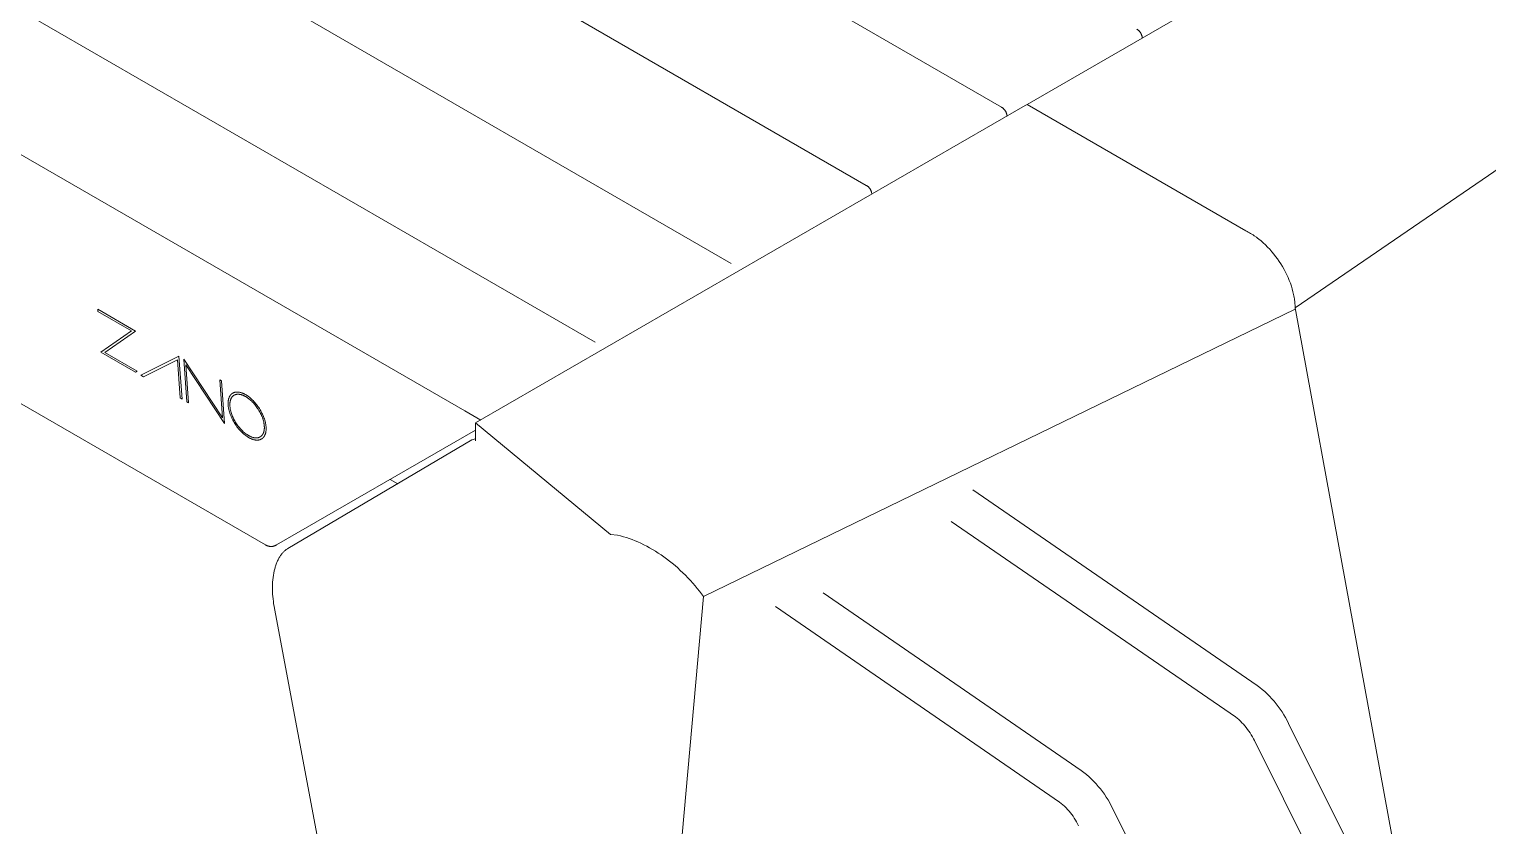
# Model space of a CAD drawing. Header units: millimetres. Extents: x -198 to 5031, y 124 to 3375.
# Drawn here: x 4500.6 to 4843.3, y 1222.2 to 1409.4 of the extents above; entities that cross this region are included whole.
import ezdxf

# ---------------------------------------------------------------- set-up
doc = ezdxf.new("R2010")
doc.units = ezdxf.units.MM
doc.layers.add('ZANO_R', color=7, linetype='Continuous', lineweight=0)

msp = doc.modelspace()

# ---------------------------------------------------------------- linework, layer by layer
at = {"layer": 'ZANO_R'}
for p, q in [((3629.95, 2025.62), (4729.1, 1391.03)), ((3567.02, 2025.27), (4697.32, 1372.68)), ((3535.24, 2006.92), (4665.55, 1354.34)), ((3502.96, 1988.6), (4633.58, 1335.84)), ((3472.37, 1972.46), (4602.98, 1319.7)), ((4556.18, 1288.19), (3527.24, 1882.24)), ((4735.08, 1391.69), (4864.19, 1466.23)), ((4913.13, 1422.74), (4798.07, 1343.89)), ((4760.87, 1409.37), (4760.95, 1409.33)), ((4760.95, 1409.33), (4761.02, 1409.28)), ((4761.02, 1409.28), (4761.09, 1409.23)), ((4761.09, 1409.23), (4761.16, 1409.18)), ((4761.16, 1409.18), (4761.23, 1409.13)), ((4761.23, 1409.13), (4761.3, 1409.07)), ((4761.3, 1409.07), (4761.36, 1409.01)), ((4761.36, 1409.01), (4761.42, 1408.95)), ((4761.42, 1408.95), (4761.48, 1408.89)), ((4761.48, 1408.89), (4761.54, 1408.82)), ((4761.54, 1408.82), (4761.6, 1408.76)), ((4761.6, 1408.76), (4761.65, 1408.69)), ((4761.65, 1408.69), (4761.7, 1408.62)), ((4761.7, 1408.62), (4761.75, 1408.54)), ((4761.75, 1408.54), (4761.79, 1408.47)), ((4761.79, 1408.47), (4761.84, 1408.39)), ((4761.84, 1408.39), (4761.88, 1408.32)), ((4761.88, 1408.32), (4761.92, 1408.24)), ((4761.92, 1408.24), (4761.95, 1408.16)), ((4761.95, 1408.16), (4761.98, 1408.08)), ((4761.98, 1408.08), (4762.01, 1408)), ((4762.01, 1408), (4762.04, 1407.92)), ((4762.04, 1407.92), (4762.07, 1407.83)), ((4762.07, 1407.83), (4762.09, 1407.75)), ((4762.09, 1407.75), (4762.11, 1407.66)), ((4762.11, 1407.66), (4762.12, 1407.58)), ((4762.12, 1407.58), (4762.14, 1407.49)), ((4762.14, 1407.49), (4762.15, 1407.41)), ((4762.15, 1407.41), (4762.15, 1407.32)), ((4605.51, 1316.88), (4734.61, 1391.42)), ((4734.61, 1391.42), (4735.08, 1391.69)), ((4786.47, 1362.01), (4735.08, 1391.69)), ((4729.1, 1391.03), (4729.17, 1390.98)), ((4729.17, 1390.98), (4729.25, 1390.94)), ((4729.25, 1390.94), (4729.32, 1390.89)), ((4729.32, 1390.89), (4729.39, 1390.84)), ((4729.39, 1390.84), (4729.45, 1390.78)), ((4729.45, 1390.78), (4729.52, 1390.72)), ((4729.52, 1390.72), (4729.58, 1390.67)), ((4729.58, 1390.67), (4729.65, 1390.6)), ((4729.65, 1390.6), (4729.71, 1390.54)), ((4729.71, 1390.54), (4729.76, 1390.48)), ((4729.76, 1390.48), (4729.82, 1390.41)), ((4729.82, 1390.41), (4729.87, 1390.34)), ((4729.87, 1390.34), (4729.92, 1390.27)), ((4729.92, 1390.27), (4729.97, 1390.2)), ((4729.97, 1390.2), (4730.02, 1390.12)), ((4730.02, 1390.12), (4730.06, 1390.05)), ((4730.06, 1390.05), (4730.1, 1389.97)), ((4730.1, 1389.97), (4730.14, 1389.89)), ((4730.14, 1389.89), (4730.18, 1389.81)), ((4730.18, 1389.81), (4730.21, 1389.73)), ((4730.21, 1389.73), (4730.24, 1389.65)), ((4730.24, 1389.65), (4730.27, 1389.57)), ((4730.27, 1389.57), (4730.29, 1389.49)), ((4730.29, 1389.49), (4730.31, 1389.4)), ((4730.31, 1389.4), (4730.33, 1389.32)), ((4730.33, 1389.32), (4730.35, 1389.23)), ((4730.35, 1389.23), (4730.36, 1389.15)), ((4730.36, 1389.15), (4730.37, 1389.06)), ((4730.37, 1389.06), (4730.38, 1388.97)), ((4745.92, 1384.9), (4745.91, 1384.9)), ((4697.32, 1372.68), (4697.4, 1372.64)), ((4697.4, 1372.64), (4697.47, 1372.59)), ((4697.47, 1372.59), (4697.54, 1372.54)), ((4697.54, 1372.54), (4697.61, 1372.49)), ((4697.61, 1372.49), (4697.68, 1372.44)), ((4697.68, 1372.44), (4697.75, 1372.38)), ((4697.75, 1372.38), (4697.81, 1372.32)), ((4697.81, 1372.32), (4697.87, 1372.26)), ((4697.87, 1372.26), (4697.93, 1372.2)), ((4697.93, 1372.2), (4697.99, 1372.13)), ((4697.99, 1372.13), (4698.04, 1372.06)), ((4698.04, 1372.06), (4698.1, 1372)), ((4698.1, 1372), (4698.15, 1371.92)), ((4698.15, 1371.92), (4698.2, 1371.85)), ((4698.2, 1371.85), (4698.24, 1371.78)), ((4698.24, 1371.78), (4698.29, 1371.7)), ((4698.29, 1371.7), (4698.33, 1371.63)), ((4698.33, 1371.63), (4698.36, 1371.55)), ((4698.36, 1371.55), (4698.4, 1371.47)), ((4698.4, 1371.47), (4698.43, 1371.39)), ((4698.43, 1371.39), (4698.46, 1371.31)), ((4698.46, 1371.31), (4698.49, 1371.22)), ((4698.49, 1371.22), (4698.51, 1371.14)), ((4698.51, 1371.14), (4698.54, 1371.06)), ((4698.54, 1371.06), (4698.56, 1370.97)), ((4698.56, 1370.97), (4698.57, 1370.89)), ((4698.57, 1370.89), (4698.58, 1370.8)), ((4698.58, 1370.8), (4698.59, 1370.71)), ((4698.59, 1370.71), (4698.6, 1370.63)), ((4786.47, 1362.01), (4786.76, 1361.87)), ((4786.76, 1361.87), (4787.05, 1361.71)), ((4787.05, 1361.71), (4787.33, 1361.55)), ((4787.33, 1361.55), (4787.61, 1361.39)), ((4787.61, 1361.39), (4787.89, 1361.21)), ((4787.89, 1361.21), (4788.17, 1361.04)), ((4788.17, 1361.04), (4788.44, 1360.86)), ((4788.44, 1360.86), (4788.97, 1360.48)), ((4788.97, 1360.48), (4789.25, 1360.27)), ((4789.25, 1360.27), (4789.53, 1360.06)), ((4789.53, 1360.06), (4790.06, 1359.62)), ((4790.06, 1359.62), (4790.59, 1359.16)), ((4790.59, 1359.16), (4791.1, 1358.68)), ((4791.1, 1358.68), (4791.61, 1358.17)), ((4791.61, 1358.17), (4792.1, 1357.65)), ((4792.1, 1357.65), (4792.58, 1357.1)), ((4792.58, 1357.1), (4793.05, 1356.55)), ((4793.05, 1356.55), (4793.49, 1355.98)), ((4793.49, 1355.98), (4793.92, 1355.41)), ((4793.92, 1355.41), (4794.32, 1354.82)), ((4794.32, 1354.82), (4794.72, 1354.22)), ((4794.72, 1354.22), (4795.1, 1353.59)), ((4795.1, 1353.59), (4795.46, 1352.95)), ((4795.46, 1352.95), (4795.8, 1352.31)), ((4795.8, 1352.31), (4796.13, 1351.65)), ((4796.13, 1351.65), (4796.42, 1351)), ((4796.42, 1351), (4796.69, 1350.34)), ((4796.69, 1350.34), (4796.95, 1349.67)), ((4796.95, 1349.67), (4797.18, 1349)), ((4797.18, 1349), (4797.38, 1348.35)), ((4797.38, 1348.35), (4797.55, 1347.69)), ((4797.55, 1347.69), (4797.63, 1347.36)), ((4797.63, 1347.36), (4797.71, 1347.02)), ((4797.71, 1347.02), (4797.77, 1346.69)), ((4525.62, 1338.42), (4516.73, 1343.56)), ((4516.73, 1343.56), (4516.76, 1343.07)), ((4659.04, 1276.05), (4798.07, 1343.57)), ((4797.77, 1346.69), (4797.83, 1346.36)), ((4797.83, 1346.36), (4797.88, 1346.05)), ((4797.88, 1346.05), (4797.93, 1345.74)), ((4797.93, 1345.74), (4797.97, 1345.44)), ((4797.97, 1345.44), (4798, 1345.13)), ((4798, 1345.13), (4798.03, 1344.82)), ((4798.03, 1344.82), (4798.05, 1344.51)), ((4798.05, 1344.51), (4798.06, 1344.2)), ((4798.06, 1344.2), (4798.07, 1343.89)), ((4798.07, 1343.89), (4798.07, 1343.57)), ((4798.07, 1343.89), (4834.53, 1145.37)), ((4516.76, 1343.07), (4524.65, 1338.51)), ((4524.65, 1338.51), (4517.44, 1333.52)), ((4518.41, 1333.43), (4525.62, 1338.42)), ((4517.44, 1333.52), (4525.6, 1328.81)), ((4526.04, 1329.02), (4518.41, 1333.43)), ((4535.83, 1332.53), (4526.84, 1328.09)), ((4527.48, 1327.72), (4535.48, 1331.68)), ((4535.48, 1331.68), (4536.11, 1322.73)), ((4536.55, 1322.48), (4535.83, 1332.53)), ((4536.95, 1331.88), (4537.66, 1321.84)), ((4546.04, 1318.08), (4536.95, 1331.88)), ((4538.09, 1321.59), (4537.47, 1330.5)), ((4537.47, 1330.5), (4546.55, 1316.71)), ((4525.6, 1328.81), (4526.04, 1329.02)), ((4526.84, 1328.09), (4527.48, 1327.72)), ((4545.41, 1327), (4546.04, 1318.08)), ((4545.84, 1326.76), (4545.41, 1327)), ((4546.55, 1316.71), (4545.84, 1326.76)), ((4547.61, 1322.85), (4547.59, 1322.81)), ((4547.63, 1322.89), (4547.61, 1322.85)), ((4547.65, 1322.93), (4547.63, 1322.89)), ((4547.67, 1322.98), (4547.65, 1322.93)), ((4547.69, 1323.02), (4547.67, 1322.98)), ((4547.71, 1323.06), (4547.69, 1323.02)), ((4547.73, 1323.1), (4547.71, 1323.06)), ((4547.75, 1323.14), (4547.73, 1323.1)), ((4547.77, 1323.17), (4547.75, 1323.14)), ((4547.79, 1323.21), (4547.77, 1323.17)), ((4547.82, 1323.25), (4547.79, 1323.21)), ((4547.84, 1323.29), (4547.82, 1323.25)), ((4547.87, 1323.32), (4547.84, 1323.29)), ((4547.89, 1323.36), (4547.87, 1323.32)), ((4547.92, 1323.39), (4547.89, 1323.36)), ((4547.94, 1323.42), (4547.92, 1323.39)), ((4547.97, 1323.45), (4547.94, 1323.42)), ((4548, 1323.49), (4547.97, 1323.45)), ((4548.02, 1323.52), (4548, 1323.49)), ((4548.05, 1323.55), (4548.02, 1323.52)), ((4548.08, 1323.58), (4548.05, 1323.55)), ((4548.11, 1323.61), (4548.08, 1323.58)), ((4548.14, 1323.63), (4548.11, 1323.61)), ((4548.17, 1323.66), (4548.14, 1323.63)), ((4548.2, 1323.69), (4548.17, 1323.66)), ((4548.23, 1323.71), (4548.2, 1323.69)), ((4548.21, 1322.84), (4548.23, 1322.87)), ((4548.27, 1323.74), (4548.23, 1323.71)), ((4548.23, 1322.87), (4548.26, 1322.9)), ((4548.26, 1322.9), (4548.28, 1322.93)), ((4548.3, 1323.76), (4548.27, 1323.74)), ((4548.28, 1322.93), (4548.3, 1322.96)), ((4548.33, 1323.79), (4548.3, 1323.76)), ((4548.3, 1322.96), (4548.33, 1322.99)), ((4548.37, 1323.81), (4548.33, 1323.79)), ((4548.33, 1322.99), (4548.35, 1323.02)), ((4548.35, 1323.02), (4548.38, 1323.05)), ((4548.4, 1323.83), (4548.37, 1323.81)), ((4548.38, 1323.05), (4548.4, 1323.08)), ((4548.43, 1323.85), (4548.4, 1323.83)), ((4548.4, 1323.08), (4548.43, 1323.11)), ((4548.47, 1323.87), (4548.43, 1323.85)), ((4548.43, 1323.11), (4548.46, 1323.13)), ((4548.46, 1323.13), (4548.48, 1323.16)), ((4548.5, 1323.89), (4548.47, 1323.87)), ((4548.48, 1323.16), (4548.51, 1323.18)), ((4548.54, 1323.91), (4548.5, 1323.89)), ((4548.51, 1323.18), (4548.54, 1323.21)), ((4548.58, 1323.93), (4548.54, 1323.91)), ((4548.54, 1323.21), (4548.57, 1323.23)), ((4548.57, 1323.23), (4548.6, 1323.25)), ((4548.61, 1323.95), (4548.58, 1323.93)), ((4548.6, 1323.25), (4548.63, 1323.27)), ((4548.65, 1323.96), (4548.61, 1323.95)), ((4548.63, 1323.27), (4548.66, 1323.3)), ((4548.69, 1323.98), (4548.65, 1323.96)), ((4548.66, 1323.3), (4548.69, 1323.32)), ((4548.73, 1323.99), (4548.69, 1323.98)), ((4548.69, 1323.32), (4548.72, 1323.34)), ((4548.72, 1323.34), (4548.75, 1323.36)), ((4548.77, 1324.01), (4548.73, 1323.99)), ((4548.75, 1323.36), (4548.78, 1323.37)), ((4548.81, 1324.02), (4548.77, 1324.01)), ((4548.78, 1323.37), (4548.81, 1323.39)), ((4548.84, 1324.04), (4548.81, 1324.02)), ((4548.81, 1323.39), (4548.85, 1323.41)), ((4548.88, 1324.05), (4548.84, 1324.04)), ((4548.85, 1323.41), (4548.88, 1323.43)), ((4548.93, 1324.06), (4548.88, 1324.05)), ((4548.88, 1323.43), (4548.91, 1323.44)), ((4548.91, 1323.44), (4548.95, 1323.46)), ((4548.97, 1324.07), (4548.93, 1324.06)), ((4548.95, 1323.46), (4548.98, 1323.47)), ((4549.01, 1324.08), (4548.97, 1324.07)), ((4548.98, 1323.47), (4549.02, 1323.48)), ((4549.05, 1324.09), (4549.01, 1324.08)), ((4549.02, 1323.48), (4549.05, 1323.5)), ((4549.09, 1324.09), (4549.05, 1324.09)), ((4549.05, 1323.5), (4549.09, 1323.51)), ((4549.13, 1324.1), (4549.09, 1324.09)), ((4549.09, 1323.51), (4549.12, 1323.52)), ((4549.12, 1323.52), (4549.16, 1323.53)), ((4549.18, 1324.11), (4549.13, 1324.1)), ((4549.16, 1323.53), (4549.19, 1323.54)), ((4549.22, 1324.11), (4549.18, 1324.11)), ((4549.19, 1323.54), (4549.23, 1323.55)), ((4549.26, 1324.12), (4549.22, 1324.11)), ((4549.23, 1323.55), (4549.27, 1323.56)), ((4549.31, 1324.12), (4549.26, 1324.12)), ((4549.27, 1323.56), (4549.31, 1323.57)), ((4549.35, 1324.12), (4549.31, 1324.12)), ((4549.31, 1323.57), (4549.35, 1323.57)), ((4549.4, 1324.13), (4549.35, 1324.12)), ((4549.35, 1323.57), (4549.38, 1323.58)), ((4549.38, 1323.58), (4549.42, 1323.59)), ((4549.44, 1324.13), (4549.4, 1324.13)), ((4549.42, 1323.59), (4549.46, 1323.59)), ((4549.49, 1324.13), (4549.44, 1324.13)), ((4549.46, 1323.59), (4549.5, 1323.6)), ((4549.54, 1324.13), (4549.49, 1324.13)), ((4549.5, 1323.6), (4549.54, 1323.6)), ((4549.58, 1324.13), (4549.54, 1324.13)), ((4549.54, 1323.6), (4549.58, 1323.6)), ((4549.68, 1324.12), (4549.58, 1324.13)), ((4549.58, 1323.6), (4549.62, 1323.6)), ((4549.62, 1323.6), (4549.67, 1323.6)), ((4549.67, 1323.6), (4549.71, 1323.61)), ((4549.77, 1324.11), (4549.68, 1324.12)), ((4549.71, 1323.61), (4549.75, 1323.6)), ((4549.75, 1323.6), (4549.79, 1323.6)), ((4549.87, 1324.1), (4549.77, 1324.11)), ((4549.79, 1323.6), (4549.88, 1323.6)), ((4549.97, 1324.09), (4549.87, 1324.1)), ((4549.88, 1323.6), (4549.96, 1323.59)), ((4549.96, 1323.59), (4550.05, 1323.58)), ((4550.07, 1324.07), (4549.97, 1324.09)), ((4550.05, 1323.58), (4550.14, 1323.57)), ((4550.17, 1324.05), (4550.07, 1324.07)), ((4550.14, 1323.57), (4550.23, 1323.55)), ((4550.27, 1324.02), (4550.17, 1324.05)), ((4550.23, 1323.55), (4550.32, 1323.53)), ((4550.38, 1323.99), (4550.27, 1324.02)), ((4550.32, 1323.53), (4550.42, 1323.51)), ((4550.48, 1323.96), (4550.38, 1323.99)), ((4550.42, 1323.51), (4550.51, 1323.48)), ((4550.59, 1323.92), (4550.48, 1323.96)), ((4550.51, 1323.48), (4550.61, 1323.45)), ((4550.7, 1323.88), (4550.59, 1323.92)), ((4550.61, 1323.45), (4550.7, 1323.42)), ((4550.8, 1323.84), (4550.7, 1323.88)), ((4550.7, 1323.42), (4550.8, 1323.38)), ((4550.91, 1323.79), (4550.8, 1323.84)), ((4550.8, 1323.38), (4550.9, 1323.35)), ((4550.9, 1323.35), (4551, 1323.3)), ((4551.03, 1323.74), (4550.91, 1323.79)), ((4551, 1323.3), (4551.1, 1323.26)), ((4551.14, 1323.69), (4551.03, 1323.74)), ((4551.1, 1323.26), (4551.2, 1323.21)), ((4551.25, 1323.63), (4551.14, 1323.69)), ((4551.2, 1323.21), (4551.3, 1323.16)), ((4551.36, 1323.57), (4551.25, 1323.63)), ((4551.3, 1323.16), (4551.41, 1323.1)), ((4551.48, 1323.51), (4551.36, 1323.57)), ((4551.41, 1323.1), (4551.51, 1323.04)), ((4551.59, 1323.44), (4551.48, 1323.51)), ((4551.51, 1323.04), (4551.62, 1322.98)), ((4551.71, 1323.37), (4551.59, 1323.44)), ((4551.62, 1322.98), (4551.72, 1322.92)), ((4551.82, 1323.3), (4551.71, 1323.37)), ((4551.72, 1322.92), (4551.82, 1322.85)), ((4551.94, 1323.22), (4551.82, 1323.3)), ((4551.82, 1322.85), (4551.93, 1322.78)), ((4552.05, 1323.14), (4551.94, 1323.22)), ((4552.16, 1323.06), (4552.05, 1323.14)), ((4552.38, 1322.89), (4552.16, 1323.06)), ((4552.6, 1322.71), (4552.38, 1322.89)), ((4536.11, 1322.73), (4536.55, 1322.48)), ((4537.66, 1321.84), (4538.09, 1321.59)), ((4547.38, 1321.79), (4547.37, 1321.67)), ((4547.37, 1321.67), (4547.37, 1321.55)), ((4547.37, 1321.55), (4547.37, 1321.43)), ((4547.37, 1321.43), (4547.37, 1321.3)), ((4547.37, 1321.3), (4547.37, 1321.18)), ((4547.37, 1321.18), (4547.38, 1321.05)), ((4547.39, 1321.9), (4547.38, 1321.79)), ((4547.38, 1321.05), (4547.39, 1320.92)), ((4547.4, 1322.01), (4547.39, 1321.9)), ((4547.39, 1320.92), (4547.41, 1320.79)), ((4547.42, 1322.12), (4547.4, 1322.01)), ((4547.41, 1320.79), (4547.42, 1320.65)), ((4547.43, 1322.23), (4547.42, 1322.12)), ((4547.42, 1320.65), (4547.44, 1320.52)), ((4547.45, 1322.33), (4547.43, 1322.23)), ((4547.44, 1320.52), (4547.46, 1320.39)), ((4547.48, 1322.43), (4547.45, 1322.33)), ((4547.46, 1320.39), (4547.49, 1320.25)), ((4547.5, 1322.53), (4547.48, 1322.43)), ((4547.49, 1320.25), (4547.51, 1320.12)), ((4547.53, 1322.62), (4547.5, 1322.53)), ((4547.51, 1320.12), (4547.54, 1319.98)), ((4547.56, 1322.72), (4547.53, 1322.62)), ((4547.54, 1319.98), (4547.61, 1319.71)), ((4547.59, 1322.81), (4547.56, 1322.72)), ((4547.61, 1319.71), (4547.69, 1319.44)), ((4547.69, 1319.44), (4547.77, 1319.16)), ((4547.78, 1321.27), (4547.79, 1321.37)), ((4547.78, 1321.16), (4547.78, 1321.27)), ((4547.78, 1321.04), (4547.78, 1321.16)), ((4547.79, 1320.93), (4547.78, 1321.04)), ((4547.79, 1321.48), (4547.8, 1321.58)), ((4547.79, 1321.37), (4547.79, 1321.48)), ((4547.79, 1320.81), (4547.79, 1320.93)), ((4547.8, 1320.69), (4547.79, 1320.81)), ((4547.8, 1321.58), (4547.81, 1321.68)), ((4547.82, 1320.57), (4547.8, 1320.69)), ((4547.81, 1321.68), (4547.82, 1321.78)), ((4547.82, 1321.78), (4547.84, 1321.88)), ((4547.83, 1320.45), (4547.82, 1320.57)), ((4547.85, 1320.33), (4547.83, 1320.45)), ((4547.84, 1321.88), (4547.86, 1321.97)), ((4547.87, 1320.21), (4547.85, 1320.33)), ((4547.86, 1321.97), (4547.88, 1322.06)), ((4547.89, 1320.09), (4547.87, 1320.21)), ((4547.88, 1322.06), (4547.9, 1322.15)), ((4547.91, 1319.97), (4547.89, 1320.09)), ((4547.9, 1322.15), (4547.93, 1322.24)), ((4547.94, 1319.84), (4547.91, 1319.97)), ((4547.93, 1322.24), (4547.96, 1322.32)), ((4548, 1319.6), (4547.94, 1319.84)), ((4547.96, 1322.32), (4547.99, 1322.4)), ((4547.99, 1322.4), (4548, 1322.44)), ((4548, 1322.44), (4548.02, 1322.48)), ((4548.07, 1319.35), (4548, 1319.6)), ((4548.02, 1322.48), (4548.04, 1322.52)), ((4548.04, 1322.52), (4548.05, 1322.56)), ((4548.05, 1322.56), (4548.07, 1322.6)), ((4548.07, 1322.6), (4548.09, 1322.63)), ((4548.09, 1322.63), (4548.11, 1322.67)), ((4548.11, 1322.67), (4548.13, 1322.7)), ((4548.13, 1322.7), (4548.15, 1322.74)), ((4548.15, 1322.74), (4548.17, 1322.77)), ((4548.17, 1322.77), (4548.19, 1322.81)), ((4548.19, 1322.81), (4548.21, 1322.84)), ((4551.93, 1322.78), (4552.03, 1322.71)), ((4552.03, 1322.71), (4552.13, 1322.63)), ((4552.13, 1322.63), (4552.33, 1322.48)), ((4552.33, 1322.48), (4552.53, 1322.32)), ((4552.53, 1322.32), (4552.73, 1322.14)), ((4552.82, 1322.52), (4552.6, 1322.71)), ((4552.73, 1322.14), (4552.92, 1321.96)), ((4553.03, 1322.32), (4552.82, 1322.52)), ((4552.92, 1321.96), (4553.11, 1321.78)), ((4553.24, 1322.11), (4553.03, 1322.32)), ((4553.11, 1321.78), (4553.3, 1321.58)), ((4553.44, 1321.9), (4553.24, 1322.11)), ((4553.3, 1321.58), (4553.48, 1321.38)), ((4553.64, 1321.68), (4553.44, 1321.9)), ((4553.48, 1321.38), (4553.65, 1321.17)), ((4553.84, 1321.45), (4553.64, 1321.68)), ((4553.65, 1321.17), (4553.83, 1320.96)), ((4553.83, 1320.96), (4553.99, 1320.74)), ((4554.03, 1321.21), (4553.84, 1321.45)), ((4553.99, 1320.74), (4554.16, 1320.52)), ((4554.21, 1320.97), (4554.03, 1321.21)), ((4554.16, 1320.52), (4554.31, 1320.29)), ((4554.39, 1320.72), (4554.21, 1320.97)), ((4554.31, 1320.29), (4554.46, 1320.06)), ((4554.57, 1320.47), (4554.39, 1320.72)), ((4554.46, 1320.06), (4554.61, 1319.82)), ((4554.73, 1320.22), (4554.57, 1320.47)), ((4554.61, 1319.82), (4554.75, 1319.58)), ((4554.89, 1319.96), (4554.73, 1320.22)), ((4554.75, 1319.58), (4554.88, 1319.34)), ((4555.05, 1319.69), (4554.89, 1319.96)), ((4555.19, 1319.43), (4555.05, 1319.69)), ((4555.33, 1319.16), (4555.19, 1319.43)), ((4602.98, 1319.7), (4606.74, 1317.53)), ((4547.77, 1319.16), (4547.87, 1318.89)), ((4547.87, 1318.89), (4547.98, 1318.61)), ((4547.98, 1318.61), (4548.09, 1318.34)), ((4548.15, 1319.1), (4548.07, 1319.35)), ((4548.09, 1318.34), (4548.21, 1318.07)), ((4548.24, 1318.85), (4548.15, 1319.1)), ((4548.21, 1318.07), (4548.34, 1317.8)), ((4548.33, 1318.6), (4548.24, 1318.85)), ((4548.44, 1318.35), (4548.33, 1318.6)), ((4548.34, 1317.8), (4548.48, 1317.53)), ((4548.55, 1318.11), (4548.44, 1318.35)), ((4548.48, 1317.53), (4548.63, 1317.26)), ((4548.67, 1317.86), (4548.55, 1318.11)), ((4548.63, 1317.26), (4548.78, 1317)), ((4548.79, 1317.62), (4548.67, 1317.86)), ((4548.78, 1317), (4548.94, 1316.74)), ((4548.92, 1317.37), (4548.79, 1317.62)), ((4549.06, 1317.14), (4548.92, 1317.37)), ((4548.94, 1316.74), (4549.11, 1316.48)), ((4549.21, 1316.9), (4549.06, 1317.14)), ((4549.11, 1316.48), (4549.28, 1316.23)), ((4549.36, 1316.67), (4549.21, 1316.9)), ((4549.28, 1316.23), (4549.46, 1315.98)), ((4549.51, 1316.44), (4549.36, 1316.67)), ((4549.68, 1316.22), (4549.51, 1316.44)), ((4549.84, 1316), (4549.68, 1316.22)), ((4550.02, 1315.78), (4549.84, 1316)), ((4554.88, 1319.34), (4555.01, 1319.09)), ((4555.01, 1319.09), (4555.12, 1318.85)), ((4555.12, 1318.85), (4555.23, 1318.6)), ((4555.23, 1318.6), (4555.34, 1318.35)), ((4555.46, 1318.89), (4555.33, 1319.16)), ((4555.34, 1318.35), (4555.43, 1318.1)), ((4555.43, 1318.1), (4555.52, 1317.86)), ((4555.58, 1318.61), (4555.46, 1318.89)), ((4555.52, 1317.86), (4555.6, 1317.61)), ((4555.7, 1318.34), (4555.58, 1318.61)), ((4555.6, 1317.61), (4555.67, 1317.36)), ((4555.67, 1317.36), (4555.73, 1317.11)), ((4555.8, 1318.07), (4555.7, 1318.34)), ((4555.73, 1317.11), (4555.76, 1316.99)), ((4555.76, 1316.99), (4555.78, 1316.87)), ((4555.78, 1316.87), (4555.8, 1316.74)), ((4555.9, 1317.79), (4555.8, 1318.07)), ((4555.8, 1316.74), (4555.82, 1316.62)), ((4555.82, 1316.62), (4555.84, 1316.5)), ((4555.84, 1316.5), (4555.85, 1316.38)), ((4555.85, 1316.38), (4555.87, 1316.26)), ((4555.87, 1316.26), (4555.88, 1316.14)), ((4555.88, 1316.14), (4555.88, 1316.03)), ((4555.88, 1316.03), (4555.89, 1315.91)), ((4555.98, 1317.52), (4555.9, 1317.79)), ((4556.06, 1317.24), (4555.98, 1317.52)), ((4556.13, 1316.97), (4556.06, 1317.24)), ((4556.16, 1316.84), (4556.13, 1316.97)), ((4556.18, 1316.7), (4556.16, 1316.84)), ((4556.21, 1316.57), (4556.18, 1316.7)), ((4556.23, 1316.43), (4556.21, 1316.57)), ((4556.25, 1316.3), (4556.23, 1316.43)), ((4556.27, 1316.17), (4556.25, 1316.3)), ((4556.28, 1316.04), (4556.27, 1316.17)), ((4556.29, 1315.91), (4556.28, 1316.04)), ((4637.25, 1290.69), (4605.51, 1316.88)), ((4605.51, 1316.88), (4605.51, 1312.69)), ((4549.46, 1315.98), (4549.64, 1315.74)), ((4549.64, 1315.74), (4549.83, 1315.51)), ((4549.83, 1315.51), (4550.03, 1315.28)), ((4550.19, 1315.58), (4550.02, 1315.78)), ((4550.03, 1315.28), (4550.23, 1315.06)), ((4550.38, 1315.37), (4550.19, 1315.58)), ((4550.23, 1315.06), (4550.43, 1314.84)), ((4550.56, 1315.18), (4550.38, 1315.37)), ((4550.43, 1314.84), (4550.64, 1314.64)), ((4550.75, 1314.99), (4550.56, 1315.18)), ((4550.64, 1314.64), (4550.85, 1314.44)), ((4550.94, 1314.81), (4550.75, 1314.99)), ((4550.85, 1314.44), (4551.07, 1314.25)), ((4551.14, 1314.64), (4550.94, 1314.81)), ((4551.07, 1314.25), (4551.29, 1314.07)), ((4551.34, 1314.48), (4551.14, 1314.64)), ((4551.29, 1314.07), (4551.51, 1313.9)), ((4551.54, 1314.32), (4551.34, 1314.48)), ((4551.51, 1313.9), (4551.62, 1313.81)), ((4551.64, 1314.25), (4551.54, 1314.32)), ((4551.62, 1313.81), (4551.74, 1313.74)), ((4551.74, 1314.18), (4551.64, 1314.25)), ((4551.85, 1314.11), (4551.74, 1314.18)), ((4551.74, 1313.74), (4551.85, 1313.66)), ((4551.95, 1314.04), (4551.85, 1314.11)), ((4551.85, 1313.66), (4551.96, 1313.59)), ((4552.06, 1313.97), (4551.95, 1314.04)), ((4551.96, 1313.59), (4552.08, 1313.52)), ((4552.16, 1313.91), (4552.06, 1313.97)), ((4552.08, 1313.52), (4552.19, 1313.45)), ((4552.26, 1313.85), (4552.16, 1313.91)), ((4552.19, 1313.45), (4552.31, 1313.38)), ((4552.37, 1313.8), (4552.26, 1313.85)), ((4552.31, 1313.38), (4552.42, 1313.32)), ((4552.47, 1313.75), (4552.37, 1313.8)), ((4552.42, 1313.32), (4552.53, 1313.26)), ((4552.57, 1313.7), (4552.47, 1313.75)), ((4552.53, 1313.26), (4552.65, 1313.21)), ((4552.67, 1313.65), (4552.57, 1313.7)), ((4552.65, 1313.21), (4552.76, 1313.16)), ((4552.77, 1313.61), (4552.67, 1313.65)), ((4552.76, 1313.16), (4552.87, 1313.11)), ((4552.87, 1313.57), (4552.77, 1313.61)), ((4552.97, 1313.54), (4552.87, 1313.57)), ((4552.87, 1313.11), (4552.98, 1313.07)), ((4553.06, 1313.5), (4552.97, 1313.54)), ((4552.98, 1313.07), (4553.08, 1313.03)), ((4553.16, 1313.47), (4553.06, 1313.5)), ((4553.08, 1313.03), (4553.19, 1313)), ((4553.25, 1313.45), (4553.16, 1313.47)), ((4553.19, 1313), (4553.29, 1312.96)), ((4553.35, 1313.42), (4553.25, 1313.45)), ((4553.29, 1312.96), (4553.4, 1312.93)), ((4553.44, 1313.4), (4553.35, 1313.42)), ((4553.4, 1312.93), (4553.5, 1312.91)), ((4553.53, 1313.39), (4553.44, 1313.4)), ((4553.5, 1312.91), (4553.6, 1312.89)), ((4553.62, 1313.37), (4553.53, 1313.39)), ((4553.6, 1312.89), (4553.7, 1312.87)), ((4553.71, 1313.36), (4553.62, 1313.37)), ((4553.7, 1312.87), (4553.8, 1312.85)), ((4553.79, 1313.36), (4553.71, 1313.36)), ((4553.88, 1313.35), (4553.79, 1313.36)), ((4553.8, 1312.85), (4553.9, 1312.84)), ((4553.92, 1313.35), (4553.88, 1313.35)), ((4553.9, 1312.84), (4553.99, 1312.83)), ((4553.96, 1313.35), (4553.92, 1313.35)), ((4554, 1313.35), (4553.96, 1313.35)), ((4553.99, 1312.83), (4554.09, 1312.83)), ((4554.05, 1313.35), (4554, 1313.35)), ((4554.09, 1313.35), (4554.05, 1313.35)), ((4554.13, 1313.36), (4554.09, 1313.35)), ((4554.09, 1312.83), (4554.13, 1312.83)), ((4554.17, 1313.36), (4554.13, 1313.36)), ((4554.13, 1312.83), (4554.18, 1312.83)), ((4554.21, 1313.36), (4554.17, 1313.36)), ((4554.18, 1312.83), (4554.23, 1312.83)), ((4554.25, 1313.37), (4554.21, 1313.36)), ((4554.23, 1312.83), (4554.27, 1312.83)), ((4554.29, 1313.37), (4554.25, 1313.37)), ((4554.27, 1312.83), (4554.32, 1312.83)), ((4554.32, 1313.38), (4554.29, 1313.37)), ((4554.36, 1313.39), (4554.32, 1313.38)), ((4554.32, 1312.83), (4554.36, 1312.83)), ((4554.4, 1313.4), (4554.36, 1313.39)), ((4554.36, 1312.83), (4554.41, 1312.84)), ((4554.44, 1313.4), (4554.4, 1313.4)), ((4554.41, 1312.84), (4554.45, 1312.84)), ((4554.48, 1313.41), (4554.44, 1313.4)), ((4554.45, 1312.84), (4554.49, 1312.85)), ((4554.51, 1313.42), (4554.48, 1313.41)), ((4554.49, 1312.85), (4554.54, 1312.85)), ((4554.55, 1313.43), (4554.51, 1313.42)), ((4554.54, 1312.85), (4554.58, 1312.86)), ((4554.58, 1313.45), (4554.55, 1313.43)), ((4554.62, 1313.46), (4554.58, 1313.45)), ((4554.58, 1312.86), (4554.62, 1312.87)), ((4554.66, 1313.47), (4554.62, 1313.46)), ((4554.62, 1312.87), (4554.66, 1312.88)), ((4554.69, 1313.49), (4554.66, 1313.47)), ((4554.66, 1312.88), (4554.7, 1312.89)), ((4554.72, 1313.5), (4554.69, 1313.49)), ((4554.7, 1312.89), (4554.75, 1312.9)), ((4554.76, 1313.51), (4554.72, 1313.5)), ((4554.75, 1312.9), (4554.79, 1312.91)), ((4554.79, 1313.53), (4554.76, 1313.51)), ((4554.83, 1313.55), (4554.79, 1313.53)), ((4554.79, 1312.91), (4554.83, 1312.92)), ((4554.86, 1313.56), (4554.83, 1313.55)), ((4554.83, 1312.92), (4554.87, 1312.93)), ((4554.89, 1313.58), (4554.86, 1313.56)), ((4554.87, 1312.93), (4554.91, 1312.95)), ((4554.92, 1313.6), (4554.89, 1313.58)), ((4554.91, 1312.95), (4554.94, 1312.96)), ((4554.95, 1313.62), (4554.92, 1313.6)), ((4554.94, 1312.96), (4554.98, 1312.98)), ((4554.98, 1313.64), (4554.95, 1313.62)), ((4555.01, 1313.66), (4554.98, 1313.64)), ((4554.98, 1312.98), (4555.02, 1312.99)), ((4555.04, 1313.68), (4555.01, 1313.66)), ((4555.02, 1312.99), (4555.06, 1313.01)), ((4555.07, 1313.7), (4555.04, 1313.68)), ((4555.06, 1313.01), (4555.09, 1313.03)), ((4555.1, 1313.73), (4555.07, 1313.7)), ((4555.09, 1313.03), (4555.13, 1313.04)), ((4555.13, 1313.75), (4555.1, 1313.73)), ((4555.16, 1313.77), (4555.13, 1313.75)), ((4555.13, 1313.04), (4555.17, 1313.06)), ((4555.19, 1313.8), (4555.16, 1313.77)), ((4555.17, 1313.06), (4555.2, 1313.08)), ((4555.21, 1313.82), (4555.19, 1313.8)), ((4555.2, 1313.08), (4555.24, 1313.1)), ((4555.24, 1313.85), (4555.21, 1313.82)), ((4555.27, 1313.88), (4555.24, 1313.85)), ((4555.24, 1313.1), (4555.27, 1313.12)), ((4555.29, 1313.9), (4555.27, 1313.88)), ((4555.27, 1313.12), (4555.31, 1313.15)), ((4555.32, 1313.93), (4555.29, 1313.9)), ((4555.31, 1313.15), (4555.34, 1313.17)), ((4555.34, 1313.96), (4555.32, 1313.93)), ((4555.37, 1313.99), (4555.34, 1313.96)), ((4555.34, 1313.17), (4555.37, 1313.19)), ((4555.39, 1314.02), (4555.37, 1313.99)), ((4555.37, 1313.19), (4555.4, 1313.22)), ((4555.41, 1314.05), (4555.39, 1314.02)), ((4555.4, 1313.22), (4555.44, 1313.24)), ((4555.44, 1314.08), (4555.41, 1314.05)), ((4555.46, 1314.12), (4555.44, 1314.08)), ((4555.44, 1313.24), (4555.47, 1313.27)), ((4555.48, 1314.15), (4555.46, 1314.12)), ((4555.47, 1313.27), (4555.5, 1313.29)), ((4555.5, 1314.18), (4555.48, 1314.15)), ((4555.52, 1314.22), (4555.5, 1314.18)), ((4555.5, 1313.29), (4555.53, 1313.32)), ((4555.54, 1314.25), (4555.52, 1314.22)), ((4555.53, 1313.32), (4555.56, 1313.35)), ((4555.56, 1314.29), (4555.54, 1314.25)), ((4555.58, 1314.32), (4555.56, 1314.29)), ((4555.56, 1313.35), (4555.59, 1313.38)), ((4555.6, 1314.36), (4555.58, 1314.32)), ((4555.59, 1313.38), (4555.62, 1313.41)), ((4555.62, 1314.4), (4555.6, 1314.36)), ((4555.64, 1314.43), (4555.62, 1314.4)), ((4555.62, 1313.41), (4555.65, 1313.44)), ((4555.65, 1314.47), (4555.64, 1314.43)), ((4555.67, 1314.51), (4555.65, 1314.47)), ((4555.65, 1313.44), (4555.67, 1313.47)), ((4555.69, 1314.55), (4555.67, 1314.51)), ((4555.67, 1313.47), (4555.7, 1313.5)), ((4555.72, 1314.63), (4555.69, 1314.55)), ((4555.7, 1313.5), (4555.73, 1313.53)), ((4555.74, 1314.72), (4555.72, 1314.63)), ((4555.73, 1313.53), (4555.75, 1313.57)), ((4555.77, 1314.8), (4555.74, 1314.72)), ((4555.75, 1313.57), (4555.78, 1313.6)), ((4555.79, 1314.89), (4555.77, 1314.8)), ((4555.78, 1313.6), (4555.8, 1313.63)), ((4555.81, 1314.98), (4555.79, 1314.89)), ((4555.8, 1313.63), (4555.83, 1313.67)), ((4555.83, 1315.08), (4555.81, 1314.98)), ((4555.85, 1315.17), (4555.83, 1315.08)), ((4555.83, 1313.67), (4555.85, 1313.71)), ((4555.86, 1315.27), (4555.85, 1315.17)), ((4555.85, 1313.71), (4555.88, 1313.74)), ((4555.87, 1315.37), (4555.86, 1315.27)), ((4555.88, 1315.48), (4555.87, 1315.37)), ((4555.89, 1315.58), (4555.88, 1315.48)), ((4555.88, 1313.74), (4555.9, 1313.78)), ((4555.89, 1315.91), (4555.89, 1315.8)), ((4555.89, 1315.8), (4555.89, 1315.69)), ((4555.89, 1315.69), (4555.89, 1315.58)), ((4555.9, 1313.78), (4555.92, 1313.82)), ((4555.92, 1313.82), (4555.94, 1313.86)), ((4555.94, 1313.86), (4555.96, 1313.9)), ((4555.96, 1313.9), (4555.98, 1313.94)), ((4555.98, 1313.94), (4556, 1313.98)), ((4556, 1313.98), (4556.02, 1314.02)), ((4556.02, 1314.02), (4556.04, 1314.06)), ((4556.04, 1314.06), (4556.06, 1314.11)), ((4556.06, 1314.11), (4556.08, 1314.15)), ((4556.08, 1314.15), (4556.11, 1314.24)), ((4556.11, 1314.24), (4556.14, 1314.33)), ((4556.14, 1314.33), (4556.17, 1314.43)), ((4556.17, 1314.43), (4556.2, 1314.53)), ((4556.2, 1314.53), (4556.22, 1314.63)), ((4556.22, 1314.63), (4556.24, 1314.73)), ((4556.24, 1314.73), (4556.26, 1314.84)), ((4556.26, 1314.84), (4556.27, 1314.94)), ((4556.27, 1314.94), (4556.28, 1315.06)), ((4556.28, 1315.06), (4556.29, 1315.17)), ((4556.3, 1315.78), (4556.29, 1315.91)), ((4556.29, 1315.17), (4556.3, 1315.29)), ((4556.3, 1315.65), (4556.3, 1315.78)), ((4556.3, 1315.53), (4556.3, 1315.65)), ((4556.3, 1315.41), (4556.3, 1315.53)), ((4556.3, 1315.29), (4556.3, 1315.41)), ((4605.51, 1315.19), (4558.74, 1288.19)), ((4604.66, 1312.88), (4561.44, 1287.37)), ((4605.51, 1313.14), (4604.66, 1312.88)), ((4587.22, 1302.59), (4585.45, 1303.61)), ((4722.32, 1301.18), (4789.12, 1255.21)), ((4784.03, 1247.81), (4717.27, 1293.74)), ((4638.88, 1290.47), (4637.25, 1290.69)), ((4638.88, 1290.47), (4639.58, 1290.31)), ((4639.58, 1290.31), (4640.26, 1290.12)), ((4640.26, 1290.12), (4640.94, 1289.92)), ((4640.94, 1289.92), (4641.62, 1289.69)), ((4641.62, 1289.69), (4642.3, 1289.45)), ((4642.3, 1289.45), (4642.98, 1289.18)), ((4642.98, 1289.18), (4643.65, 1288.9)), ((4643.65, 1288.9), (4644.31, 1288.6)), ((4644.31, 1288.6), (4645.02, 1288.26)), ((4556.25, 1288.14), (4556.18, 1288.19)), ((4556.25, 1288.14), (4556.18, 1288.19)), ((4556.33, 1288.11), (4556.25, 1288.14)), ((4556.33, 1288.11), (4556.25, 1288.14)), ((4556.41, 1288.07), (4556.33, 1288.11)), ((4556.41, 1288.07), (4556.33, 1288.11)), ((4556.49, 1288.03), (4556.41, 1288.07)), ((4556.49, 1288.03), (4556.41, 1288.07)), ((4556.57, 1288), (4556.49, 1288.03)), ((4556.57, 1288), (4556.49, 1288.03)), ((4556.65, 1287.97), (4556.57, 1288)), ((4556.65, 1287.97), (4556.57, 1288)), ((4556.73, 1287.95), (4556.65, 1287.97)), ((4556.73, 1287.95), (4556.65, 1287.97)), ((4556.82, 1287.92), (4556.73, 1287.95)), ((4556.82, 1287.92), (4556.73, 1287.95)), ((4556.9, 1287.9), (4556.82, 1287.92)), ((4556.9, 1287.9), (4556.82, 1287.92)), ((4556.99, 1287.89), (4556.9, 1287.9)), ((4556.99, 1287.89), (4556.9, 1287.9)), ((4557.07, 1287.87), (4556.99, 1287.89)), ((4557.07, 1287.87), (4556.99, 1287.89)), ((4557.16, 1287.86), (4557.07, 1287.87)), ((4557.16, 1287.86), (4557.07, 1287.87)), ((4557.24, 1287.85), (4557.16, 1287.86)), ((4557.24, 1287.85), (4557.16, 1287.86)), ((4557.33, 1287.85), (4557.24, 1287.85)), ((4557.33, 1287.85), (4557.24, 1287.85)), ((4557.42, 1287.84), (4557.33, 1287.85)), ((4557.42, 1287.84), (4557.33, 1287.85)), ((4557.5, 1287.84), (4557.42, 1287.84)), ((4557.5, 1287.84), (4557.42, 1287.84)), ((4557.59, 1287.85), (4557.5, 1287.84)), ((4557.59, 1287.85), (4557.5, 1287.84)), ((4557.68, 1287.85), (4557.59, 1287.85)), ((4557.68, 1287.85), (4557.59, 1287.85)), ((4557.76, 1287.86), (4557.68, 1287.85)), ((4557.76, 1287.86), (4557.68, 1287.85)), ((4557.85, 1287.87), (4557.76, 1287.86)), ((4557.85, 1287.87), (4557.76, 1287.86)), ((4557.93, 1287.89), (4557.85, 1287.87)), ((4557.93, 1287.89), (4557.85, 1287.87)), ((4558.02, 1287.9), (4557.93, 1287.89)), ((4558.02, 1287.9), (4557.93, 1287.89)), ((4558.1, 1287.92), (4558.02, 1287.9)), ((4558.1, 1287.92), (4558.02, 1287.9)), ((4558.19, 1287.95), (4558.1, 1287.92)), ((4558.19, 1287.95), (4558.1, 1287.92)), ((4558.27, 1287.97), (4558.19, 1287.95)), ((4558.27, 1287.97), (4558.19, 1287.95)), ((4558.35, 1288), (4558.27, 1287.97)), ((4558.35, 1288), (4558.27, 1287.97)), ((4558.43, 1288.03), (4558.35, 1288)), ((4558.43, 1288.03), (4558.35, 1288)), ((4558.51, 1288.07), (4558.43, 1288.03)), ((4558.51, 1288.07), (4558.43, 1288.03)), ((4558.59, 1288.11), (4558.51, 1288.07)), ((4558.59, 1288.11), (4558.51, 1288.07)), ((4558.67, 1288.14), (4558.59, 1288.11)), ((4558.67, 1288.14), (4558.59, 1288.11)), ((4558.74, 1288.19), (4558.67, 1288.14)), ((4558.74, 1288.19), (4558.67, 1288.14)), ((4559.3, 1285.06), (4559.4, 1285.24)), ((4559.4, 1285.24), (4559.5, 1285.41)), ((4559.5, 1285.41), (4559.61, 1285.57)), ((4559.61, 1285.57), (4559.72, 1285.73)), ((4559.72, 1285.73), (4559.83, 1285.88)), ((4559.83, 1285.88), (4559.94, 1286.03)), ((4559.94, 1286.03), (4560.05, 1286.17)), ((4560.05, 1286.17), (4560.17, 1286.31)), ((4560.17, 1286.31), (4560.29, 1286.44)), ((4560.29, 1286.44), (4560.41, 1286.57)), ((4560.41, 1286.57), (4560.53, 1286.69)), ((4560.53, 1286.69), (4560.66, 1286.8)), ((4560.66, 1286.8), (4560.79, 1286.91)), ((4560.79, 1286.91), (4560.91, 1287.01)), ((4560.91, 1287.01), (4561.04, 1287.11)), ((4561.04, 1287.11), (4561.17, 1287.2)), ((4561.17, 1287.2), (4561.3, 1287.29)), ((4561.3, 1287.29), (4561.44, 1287.37)), ((4645.02, 1288.26), (4645.72, 1287.9)), ((4645.72, 1287.9), (4646.41, 1287.53)), ((4646.41, 1287.53), (4647.09, 1287.13)), ((4647.09, 1287.13), (4647.76, 1286.73)), ((4647.76, 1286.73), (4648.42, 1286.3)), ((4648.42, 1286.3), (4649.08, 1285.87)), ((4649.08, 1285.87), (4649.72, 1285.42)), ((4649.72, 1285.42), (4650.4, 1284.92)), ((4558.1, 1281.59), (4558.21, 1282.08)), ((4558.21, 1282.08), (4558.26, 1282.33)), ((4558.26, 1282.33), (4558.32, 1282.56)), ((4558.32, 1282.56), (4558.39, 1282.8)), ((4558.39, 1282.8), (4558.45, 1283.03)), ((4558.45, 1283.03), (4558.52, 1283.25)), ((4558.52, 1283.25), (4558.6, 1283.47)), ((4558.6, 1283.47), (4558.67, 1283.69)), ((4558.67, 1283.69), (4558.75, 1283.9)), ((4558.75, 1283.9), (4558.84, 1284.11)), ((4558.84, 1284.11), (4558.92, 1284.31)), ((4558.92, 1284.31), (4559.01, 1284.5)), ((4559.01, 1284.5), (4559.1, 1284.69)), ((4559.1, 1284.69), (4559.2, 1284.88)), ((4559.2, 1284.88), (4559.3, 1285.06)), ((4650.4, 1284.92), (4651.07, 1284.41)), ((4651.07, 1284.41), (4651.72, 1283.89)), ((4651.72, 1283.89), (4652.37, 1283.35)), ((4652.37, 1283.35), (4653, 1282.8)), ((4653, 1282.8), (4653.62, 1282.23)), ((4653.62, 1282.23), (4654.23, 1281.65)), ((4557.8, 1278.37), (4557.81, 1278.93)), ((4557.8, 1277.8), (4557.8, 1278.37)), ((4557.81, 1278.93), (4557.84, 1279.48)), ((4557.84, 1279.48), (4557.88, 1280.03)), ((4557.88, 1280.03), (4557.94, 1280.56)), ((4557.94, 1280.56), (4558.02, 1281.08)), ((4558.02, 1281.08), (4558.1, 1281.59)), ((4654.23, 1281.65), (4654.83, 1281.06)), ((4654.83, 1281.06), (4655.42, 1280.46)), ((4655.42, 1280.46), (4655.99, 1279.85)), ((4655.99, 1279.85), (4656.55, 1279.22)), ((4656.55, 1279.22), (4657.1, 1278.58)), ((4657.1, 1278.58), (4657.61, 1277.97)), ((4557.81, 1277.23), (4557.8, 1277.8)), ((4557.84, 1276.66), (4557.81, 1277.23)), ((4557.88, 1276.09), (4557.84, 1276.66)), ((4557.93, 1275.51), (4557.88, 1276.09)), ((4558, 1274.93), (4557.93, 1275.51)), ((4558.07, 1274.36), (4558, 1274.93)), ((4659.04, 1276.05), (4638.09, 1042.6)), ((4657.61, 1277.97), (4658.1, 1277.34)), ((4658.1, 1277.34), (4658.58, 1276.7)), ((4658.58, 1276.7), (4659.04, 1276.05)), ((4687.19, 1276.92), (4747.81, 1235.2)), ((4558.16, 1273.79), (4558.07, 1274.36)), ((4558.26, 1273.23), (4558.16, 1273.79)), ((4558.26, 1273.23), (4598.45, 1059.34)), ((4742.72, 1227.8), (4675.96, 1273.73)), ((4789.12, 1255.21), (4789.75, 1254.74)), ((4789.75, 1254.74), (4790.35, 1254.24)), ((4790.35, 1254.24), (4790.95, 1253.73)), ((4790.95, 1253.73), (4791.52, 1253.19)), ((4791.52, 1253.19), (4792.08, 1252.64)), ((4792.08, 1252.64), (4792.61, 1252.07)), ((4792.61, 1252.07), (4793.13, 1251.48)), ((4793.13, 1251.48), (4793.63, 1250.88)), ((4784.43, 1247.49), (4784.03, 1247.81)), ((4784.82, 1247.15), (4784.43, 1247.49)), ((4793.63, 1250.88), (4794.11, 1250.26)), ((4794.11, 1250.26), (4794.57, 1249.62)), ((4794.57, 1249.62), (4795, 1248.97)), ((4795, 1248.97), (4795.42, 1248.3)), ((4795.42, 1248.3), (4795.81, 1247.63)), ((4795.81, 1247.63), (4796.19, 1246.94)), ((4785.2, 1246.8), (4784.82, 1247.15)), ((4785.57, 1246.44), (4785.2, 1246.8)), ((4785.93, 1246.06), (4785.57, 1246.44)), ((4786.27, 1245.68), (4785.93, 1246.06)), ((4786.6, 1245.28), (4786.27, 1245.68)), ((4786.91, 1244.87), (4786.6, 1245.28)), ((4787.21, 1244.45), (4786.91, 1244.87)), ((4787.5, 1244.02), (4787.21, 1244.45)), ((4796.19, 1246.94), (4796.53, 1246.23)), ((4796.53, 1246.23), (4835.24, 1168.7)), ((4787.77, 1243.59), (4787.5, 1244.02)), ((4788.03, 1243.14), (4787.77, 1243.59)), ((4788.27, 1242.68), (4788.03, 1243.14)), ((4788.49, 1242.22), (4788.27, 1242.68)), ((4827.2, 1164.69), (4788.49, 1242.22)), ((4747.81, 1235.2), (4748.44, 1234.73)), ((4748.44, 1234.73), (4749.05, 1234.23)), ((4749.05, 1234.23), (4749.64, 1233.71)), ((4749.64, 1233.71), (4750.21, 1233.18)), ((4750.21, 1233.18), (4750.77, 1232.63)), ((4750.77, 1232.63), (4751.3, 1232.06)), ((4751.3, 1232.06), (4751.82, 1231.47)), ((4751.82, 1231.47), (4752.32, 1230.86)), ((4752.32, 1230.86), (4752.8, 1230.24)), ((4743.12, 1227.47), (4742.72, 1227.8)), ((4743.51, 1227.14), (4743.12, 1227.47)), ((4743.89, 1226.79), (4743.51, 1227.14)), ((4752.8, 1230.24), (4753.26, 1229.61)), ((4753.26, 1229.61), (4753.7, 1228.96)), ((4753.7, 1228.96), (4754.11, 1228.29)), ((4754.11, 1228.29), (4754.51, 1227.61)), ((4754.51, 1227.61), (4754.88, 1226.92)), ((4754.88, 1226.92), (4755.23, 1226.22)), ((4744.26, 1226.43), (4743.89, 1226.79)), ((4744.62, 1226.05), (4744.26, 1226.43)), ((4744.96, 1225.67), (4744.62, 1226.05)), ((4745.29, 1225.27), (4744.96, 1225.67)), ((4745.6, 1224.86), (4745.29, 1225.27)), ((4745.9, 1224.44), (4745.6, 1224.86)), ((4746.19, 1224.01), (4745.9, 1224.44)), ((4746.46, 1223.57), (4746.19, 1224.01)), ((4746.72, 1223.13), (4746.46, 1223.57)), ((4755.23, 1226.22), (4793.93, 1148.69)), ((4746.96, 1222.67), (4746.72, 1223.13)), ((4747.18, 1222.21), (4746.96, 1222.67))]:
    msp.add_line(p, q, dxfattribs=at)

doc.saveas('drawing.dxf')
